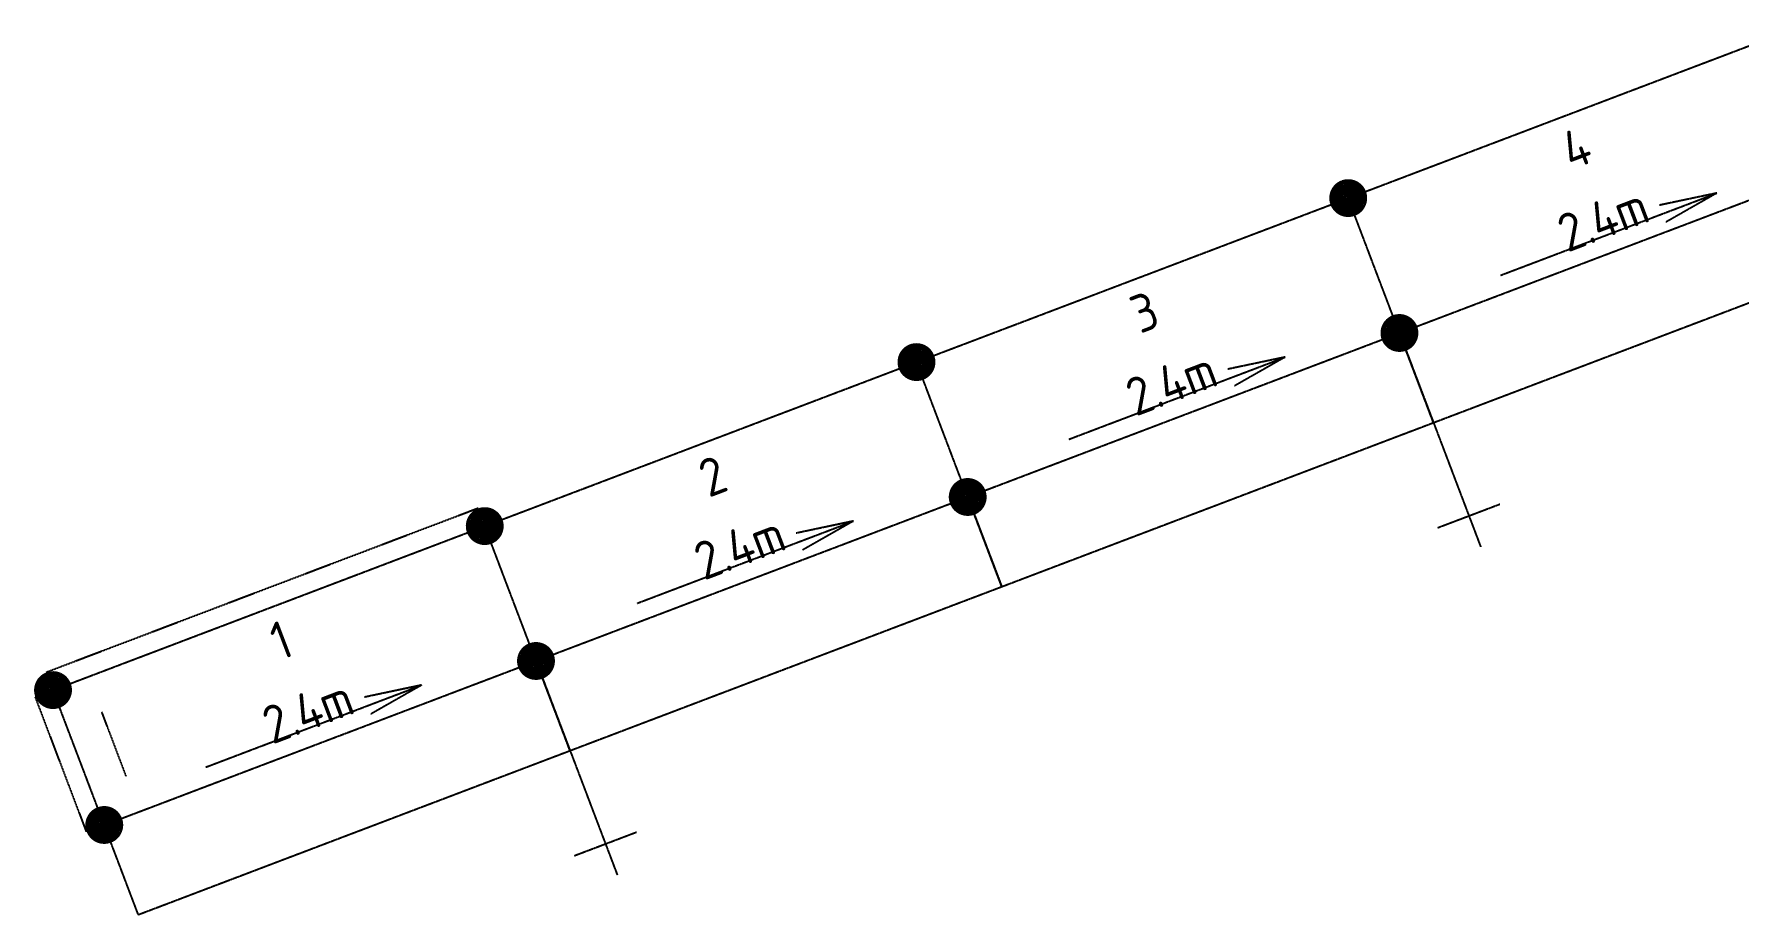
# Model space of a CAD drawing. Header units: millimetres. Extents: x 41901 to 106771, y -5832 to 21861.
# Drawn here: x 77355 to 86358, y 13375 to 18026 of the extents above; entities that cross this region are included whole.
import ezdxf
from ezdxf.enums import TextEntityAlignment as Align

# ---------------------------------------------------------------- set-up
doc = ezdxf.new("R2010")
doc.units = ezdxf.units.MM
doc.linetypes.add('KwikScaf_DASHED', pattern=[3.75, 2.5, -1.25])
doc.linetypes.add('KwikScaf_Line', pattern=[1, 1, 0])
doc.layers.add('KwikScaf Schematic', color=7, linetype='CONTINUOUS')
doc.styles.add('KwikScaf ISO', font='isocp.shx')

msp = doc.modelspace()

# ---------------------------------------------------------------- linework, layer by layer
at = {"layer": 'KwikScaf Schematic', "color": 3, "linetype": 'KwikScaf_Line'}
for p, q in [((84295.1, 17159.9), (86575.1, 18026)), ((84565.6, 16447.6), (86845.7, 17313.6)), ((82015, 16293.9), (84295.1, 17159.9)), ((84565.6, 16447.6), (84295.1, 17159.9)), ((85101.8, 16753.1), (86241.9, 17186.2)), ((86241.9, 17186.2), (85939.9, 17122.4)), ((86241.9, 17186.2), (85973.8, 17033.4)), ((87026.1, 16838.7), (84746, 15972.7)), ((82285.6, 15581.5), (84565.6, 16447.6)), ((84565.6, 16447.6), (84746, 15972.7)), ((84746, 15972.7), (84565.6, 16447.6)), ((82821.8, 15887.1), (83961.8, 16320.1)), ((83961.8, 16320.1), (83659.9, 16256.4)), ((83961.8, 16320.1), (83693.7, 16167.3)), ((79734.9, 15427.8), (82015, 16293.9)), ((82285.6, 15581.5), (82015, 16293.9)), ((84746, 15972.7), (82466, 15106.6)), ((84746, 15972.7), (84994.6, 15318.3)), ((80005.5, 14715.5), (82285.6, 15581.5)), ((82285.6, 15581.5), (82466, 15106.6)), ((82466, 15106.6), (82285.6, 15581.5)), ((84768.8, 15419.8), (85096, 15544)), ((77454.9, 14561.7), (79734.9, 15427.8)), ((80005.5, 14715.5), (79734.9, 15427.8)), ((80541.7, 15021), (81681.7, 15454)), ((81681.7, 15454), (81379.8, 15390.3)), ((81681.7, 15454), (81413.6, 15301.3)), ((82466, 15106.6), (80185.9, 14240.6)), ((77725.5, 13849.4), (80005.5, 14715.5)), ((80005.5, 14715.5), (80185.9, 14240.6)), ((80185.9, 14240.6), (80005.5, 14715.5)), ((78261.7, 14155), (79401.7, 14588)), ((79401.7, 14588), (79099.8, 14524.3)), ((79401.7, 14588), (79133.6, 14435.2)), ((77725.5, 13849.4), (77454.9, 14561.7)), ((80185.9, 14240.6), (77905.8, 13374.5)), ((80185.9, 14240.6), (80434.5, 13586.2)), ((77905.8, 13374.5), (77725.5, 13849.4)), ((80208.7, 13687.6), (80535.9, 13811.9))]:
    msp.add_line(p, q, dxfattribs=at)
at = {"layer": 'KwikScaf Schematic', "color": 3, "linetype": 'KwikScaf_DASHED'}
for p, q in [((79699.4, 15521.3), (77419.4, 14655.2)), ((77632, 13813.9), (77361.4, 14526.2)), ((77841.4, 14107.4), (77712.9, 14445.8))]:
    msp.add_line(p, q, dxfattribs=at)
at = {"layer": 'KwikScaf Schematic', "color": 3, "linetype": 'KwikScaf_Line'}
for points in [[(84277.3, 17206.7, 100, 100, -0.198912), (84315.6, 17205.5, 100, 100, -0.198912), (84341.8, 17177.7, 100, 100, -0.198912), (84340.7, 17139.4, 100, 100, -0.198912), (84312.8, 17113.2, 100, 100, -0.198912), (84274.6, 17114.3, 100, 100, -0.198912), (84248.3, 17142.2, 100, 100, -0.198912), (84249.5, 17180.4, 100, 100, -0.198912)], [(84277.3, 17206.7, 100, 100, -0.198912), (84315.6, 17205.5, 100, 100, -0.198912), (84341.8, 17177.7, 100, 100, -0.198912), (84340.7, 17139.4, 100, 100, -0.198912), (84312.8, 17113.2, 100, 100, -0.198912), (84274.6, 17114.3, 100, 100, -0.198912), (84248.3, 17142.2, 100, 100, -0.198912), (84249.5, 17180.4, 100, 100, -0.198912)], [(84547.9, 16494.3, 100, 100, -0.198912), (84586.1, 16493.2, 100, 100, -0.198912), (84612.4, 16465.3, 100, 100, -0.198912), (84611.2, 16427.1, 100, 100, -0.198912), (84583.4, 16400.8, 100, 100, -0.198912), (84545.1, 16402, 100, 100, -0.198912), (84518.9, 16429.8, 100, 100, -0.198912), (84520, 16468.1, 100, 100, -0.198912)], [(81997.2, 16340.6, 100, 100, -0.198912), (82035.5, 16339.5, 100, 100, -0.198912), (82061.7, 16311.6, 100, 100, -0.198912), (82060.6, 16273.4, 100, 100, -0.198912), (82032.8, 16247.1, 100, 100, -0.198912), (81994.5, 16248.3, 100, 100, -0.198912), (81968.3, 16276.1, 100, 100, -0.198912), (81969.4, 16314.4, 100, 100, -0.198912)], [(81997.2, 16340.6, 100, 100, -0.198912), (82035.5, 16339.5, 100, 100, -0.198912), (82061.7, 16311.6, 100, 100, -0.198912), (82060.6, 16273.4, 100, 100, -0.198912), (82032.8, 16247.1, 100, 100, -0.198912), (81994.5, 16248.3, 100, 100, -0.198912), (81968.3, 16276.1, 100, 100, -0.198912), (81969.4, 16314.4, 100, 100, -0.198912)], [(82267.8, 15628.3, 100, 100, -0.198912), (82306.1, 15627.1, 100, 100, -0.198912), (82332.3, 15599.3, 100, 100, -0.198912), (82331.2, 15561, 100, 100, -0.198912), (82303.3, 15534.8, 100, 100, -0.198912), (82265.1, 15535.9, 100, 100, -0.198912), (82238.8, 15563.8, 100, 100, -0.198912), (82240, 15602, 100, 100, -0.198912)], [(79717.2, 15474.5, 100, 100, -0.198912), (79755.4, 15473.4, 100, 100, -0.198912), (79781.7, 15445.6, 100, 100, -0.198912), (79780.5, 15407.3, 100, 100, -0.198912), (79752.7, 15381.1, 100, 100, -0.198912), (79714.4, 15382.2, 100, 100, -0.198912), (79688.2, 15410.1, 100, 100, -0.198912), (79689.3, 15448.3, 100, 100, -0.198912)], [(79717.2, 15474.5, 100, 100, -0.198912), (79755.4, 15473.4, 100, 100, -0.198912), (79781.7, 15445.6, 100, 100, -0.198912), (79780.5, 15407.3, 100, 100, -0.198912), (79752.7, 15381.1, 100, 100, -0.198912), (79714.4, 15382.2, 100, 100, -0.198912), (79688.2, 15410.1, 100, 100, -0.198912), (79689.3, 15448.3, 100, 100, -0.198912)], [(79987.8, 14762.2, 100, 100, -0.198912), (80026, 14761.1, 100, 100, -0.198912), (80052.3, 14733.2, 100, 100, -0.198912), (80051.1, 14695, 100, 100, -0.198912), (80023.3, 14668.7, 100, 100, -0.198912), (79985, 14669.9, 100, 100, -0.198912), (79958.8, 14697.7, 100, 100, -0.198912), (79959.9, 14736, 100, 100, -0.198912)], [(77437.1, 14608.5, 100, 100, -0.198912), (77475.4, 14607.4, 100, 100, -0.198912), (77501.6, 14579.5, 100, 100, -0.198912), (77500.5, 14541.3, 100, 100, -0.198912), (77472.6, 14515, 100, 100, -0.198912), (77434.4, 14516.1, 100, 100, -0.198912), (77408.1, 14544, 100, 100, -0.198912), (77409.3, 14582.2, 100, 100, -0.198912)]]:
    msp.add_lwpolyline(points, format="xyseb", close=True, dxfattribs=at)
at = {"layer": 'KwikScaf Schematic', "color": 3, "linetype": 'KwikScaf_Line', "const_width": 100}
for points in [[(84547.9, 16494.3, -0.198912), (84586.1, 16493.2, -0.198912), (84612.4, 16465.3, -0.198912), (84611.2, 16427.1, -0.198912), (84583.4, 16400.8, -0.198912), (84545.1, 16402, -0.198912), (84518.9, 16429.8, -0.198912), (84520, 16468.1, -0.198912)], [(82267.8, 15628.3, -0.198912), (82306.1, 15627.1, -0.198912), (82332.3, 15599.3, -0.198912), (82331.2, 15561, -0.198912), (82303.3, 15534.8, -0.198912), (82265.1, 15535.9, -0.198912), (82238.8, 15563.8, -0.198912), (82240, 15602, -0.198912)], [(79987.8, 14762.2, -0.198912), (80026, 14761.1, -0.198912), (80052.3, 14733.2, -0.198912), (80051.1, 14695, -0.198912), (80023.3, 14668.7, -0.198912), (79985, 14669.9, -0.198912), (79958.8, 14697.7, -0.198912), (79959.9, 14736, -0.198912)], [(77707.7, 13896.1, -0.198912), (77746, 13895, -0.198912), (77772.2, 13867.2, -0.198912), (77771.1, 13828.9, -0.198912), (77743.2, 13802.7, -0.198912), (77705, 13803.8, -0.198912), (77678.7, 13831.7, -0.198912), (77679.9, 13869.9, -0.198912)]]:
    msp.add_lwpolyline(points, format="xyb", close=True, dxfattribs=at)

# ---------------------------------------------------------------- texts
at = {"layer": 'KwikScaf Schematic', "style": 'KwikScaf ISO'}
for s, p in [('4', (85499.4, 17423.7)), ('2.4m', (85641.4, 17049.8)), ('3', (83219.3, 16557.7)), ('2.4m', (83361.3, 16183.8)), ('2', (80939.2, 15691.6)), ('2.4m', (81081.3, 15317.7)), ('1', (78659.2, 14825.6)), ('2.4m', (78801.2, 14451.6))]:
    msp.add_text(s, height=200, rotation=20.79878, dxfattribs=at).set_placement(p, align=Align.MIDDLE_CENTER)

doc.saveas('drawing.dxf')
